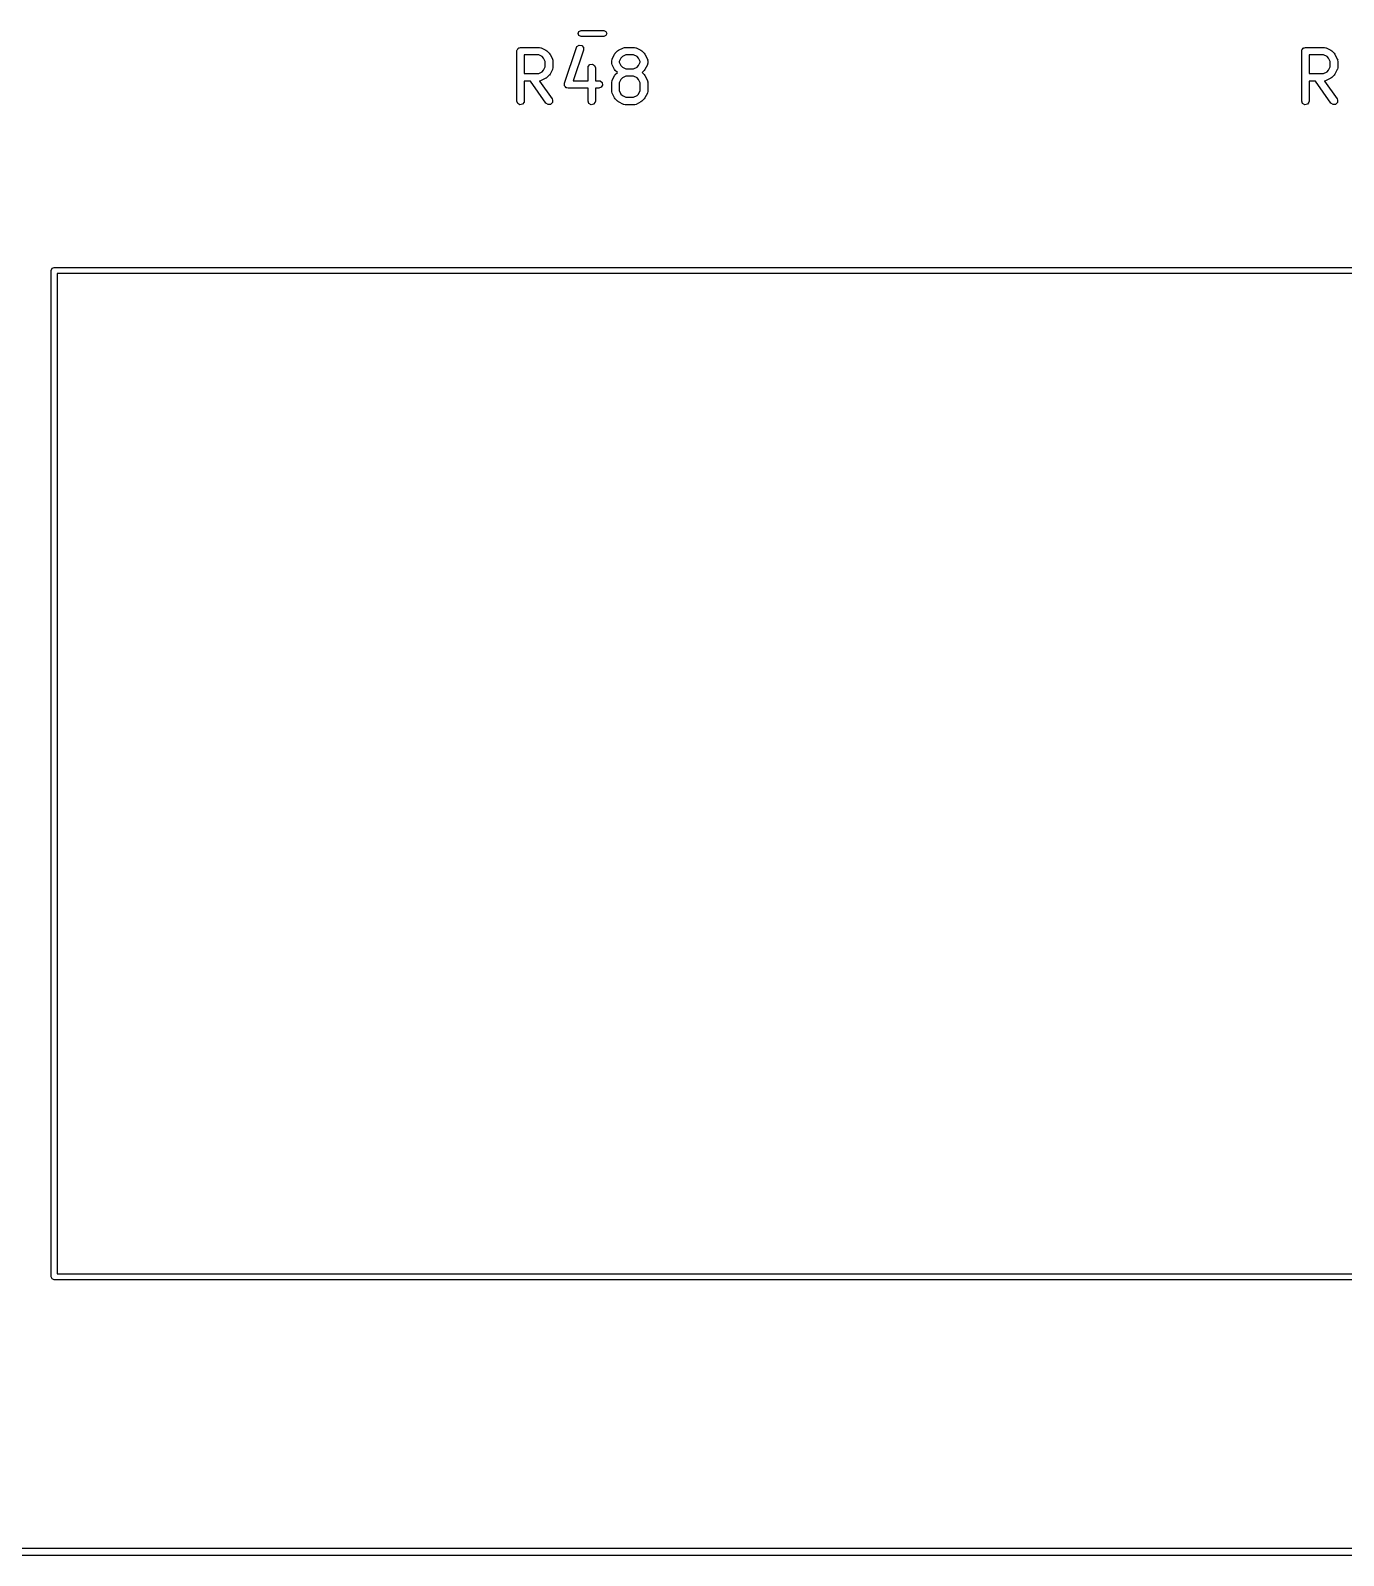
# Model space of a CAD drawing. Extents: x 10 to 287, y -200 to -10.
# Drawn here: x 144.05 to 170.39, y -122.34 to -91.74 of the extents above; entities that cross this region are included whole.
import ezdxf

# ---------------------------------------------------------------- set-up
doc = ezdxf.new("R2010")
doc.units = 0
doc.layers.add('BLACK', color=7, linetype='CONTINUOUS')

msp = doc.modelspace()

# ---------------------------------------------------------------- linework, layer by layer
at = {"layer": 'BLACK', "linetype": 'CONTINUOUS'}
for p, q in [((155.035, -91.7971), (155.052, -91.7546)), ((155.052, -91.8395), (155.035, -91.7971)), ((155.052, -91.7546), (155.095, -91.7371)), ((155.095, -91.7371), (155.549, -91.7371)), ((155.549, -91.7371), (155.591, -91.7546)), ((155.591, -91.7546), (155.609, -91.7971)), ((155.609, -91.7971), (155.591, -91.8395)), ((153.808, -92.1365), (153.81, -92.1267)), ((153.81, -92.1267), (153.822, -92.1118)), ((153.822, -92.1118), (153.832, -92.0949)), ((153.832, -92.0949), (153.838, -92.0926)), ((153.838, -92.0926), (153.843, -92.0874)), ((153.843, -92.0874), (153.862, -92.084)), ((153.862, -92.084), (153.88, -92.0774)), ((153.88, -92.0774), (154.261, -92.0774)), ((154.261, -92.0774), (154.287, -92.0819)), ((154.287, -92.0819), (154.29, -92.0848)), ((154.29, -92.0848), (154.295, -92.0853)), ((154.295, -92.0853), (154.39, -92.1329)), ((154.762, -92.7953), (155, -92.081)), ((155.142, -92.1285), (154.937, -92.744)), ((155, -92.081), (155.012, -92.0581)), ((155.012, -92.0581), (155.056, -92.0313)), ((155.095, -91.8571), (155.052, -91.8395)), ((155.056, -92.0313), (155.106, -92.0388)), ((155.549, -91.8571), (155.095, -91.8571)), ((155.106, -92.0388), (155.141, -92.0772)), ((155.141, -92.0772), (155.142, -92.1285)), ((155.591, -91.8395), (155.549, -91.8571)), ((155.847, -92.1329), (155.942, -92.0853)), ((155.942, -92.0853), (155.967, -92.0779)), ((155.967, -92.0779), (155.971, -92.0789)), ((155.971, -92.0789), (155.976, -92.0774)), ((155.976, -92.0774), (156.166, -92.0774)), ((156.166, -92.0774), (156.192, -92.0819)), ((156.192, -92.0819), (156.195, -92.0848)), ((156.195, -92.0848), (156.2, -92.0853)), ((156.2, -92.0853), (156.295, -92.1329)), ((169.556, -92.1365), (169.557, -92.1267)), ((169.557, -92.1267), (169.57, -92.1118)), ((169.57, -92.1118), (169.58, -92.0949)), ((169.58, -92.0949), (169.586, -92.0926)), ((169.586, -92.0926), (169.59, -92.0874)), ((169.59, -92.0874), (169.609, -92.084)), ((169.609, -92.084), (169.628, -92.0774)), ((169.628, -92.0774), (170.009, -92.0774)), ((170.009, -92.0774), (170.034, -92.0819)), ((170.034, -92.0819), (170.038, -92.0848)), ((170.038, -92.0848), (170.042, -92.0853)), ((170.042, -92.0853), (170.138, -92.1329)), ((153.805, -92.1524), (153.807, -92.1426)), ((153.805, -93.1524), (153.805, -92.1524)), ((153.806, -92.1394), (153.808, -92.1365)), ((153.807, -92.1426), (153.806, -92.1394)), ((153.955, -92.2274), (153.955, -92.6012)), ((154.244, -92.2274), (153.955, -92.2274)), ((154.312, -92.2616), (154.244, -92.2274)), ((154.342, -92.292), (154.312, -92.2616)), ((154.377, -92.3606), (154.342, -92.292)), ((154.377, -92.468), (154.377, -92.3606)), ((154.39, -92.1329), (154.408, -92.1463)), ((154.408, -92.1463), (154.41, -92.147)), ((154.41, -92.147), (154.457, -92.1946)), ((154.457, -92.1946), (154.47, -92.213)), ((154.47, -92.213), (154.471, -92.2141)), ((154.471, -92.2141), (154.519, -92.3093)), ((154.519, -92.3093), (154.526, -92.3343)), ((154.526, -92.3343), (154.525, -92.3386)), ((154.525, -92.3386), (154.527, -92.3429)), ((154.527, -92.3429), (154.527, -92.4857)), ((155.238, -92.4601), (155.271, -92.4208)), ((155.271, -92.4208), (155.322, -92.4119)), ((155.322, -92.4119), (155.366, -92.4375)), ((155.71, -92.3429), (155.715, -92.3172)), ((155.71, -92.3905), (155.71, -92.3429)), ((155.712, -92.3947), (155.71, -92.3905)), ((155.711, -92.3991), (155.712, -92.3947)), ((155.718, -92.424), (155.711, -92.3991)), ((155.715, -92.3172), (155.717, -92.3138)), ((155.717, -92.3138), (155.718, -92.3093)), ((155.718, -92.3093), (155.766, -92.2141)), ((155.766, -92.5193), (155.718, -92.424)), ((155.766, -92.2141), (155.779, -92.1961)), ((155.779, -92.1961), (155.78, -92.1946)), ((155.78, -92.1946), (155.827, -92.147)), ((155.827, -92.147), (155.846, -92.1341)), ((155.846, -92.1341), (155.847, -92.1329)), ((155.894, -92.292), (155.86, -92.3606)), ((155.86, -92.3606), (155.86, -92.3728)), ((155.86, -92.3728), (155.894, -92.4413)), ((155.925, -92.2616), (155.894, -92.292)), ((155.993, -92.2274), (155.925, -92.2616)), ((156.148, -92.2274), (155.993, -92.2274)), ((156.217, -92.2616), (156.148, -92.2274)), ((156.247, -92.292), (156.217, -92.2616)), ((156.281, -92.3606), (156.247, -92.292)), ((156.247, -92.4413), (156.281, -92.3728)), ((156.281, -92.3728), (156.281, -92.3606)), ((156.295, -92.1329), (156.313, -92.1463)), ((156.313, -92.1463), (156.314, -92.147)), ((156.314, -92.147), (156.362, -92.1946)), ((156.362, -92.1946), (156.375, -92.213)), ((156.375, -92.213), (156.376, -92.2141)), ((156.376, -92.2141), (156.424, -92.3093)), ((156.424, -92.424), (156.376, -92.5193)), ((156.424, -92.3093), (156.431, -92.3343)), ((156.427, -92.4161), (156.424, -92.4196)), ((156.424, -92.4196), (156.424, -92.424)), ((156.431, -92.3905), (156.427, -92.4161)), ((156.431, -92.3343), (156.43, -92.3386)), ((156.43, -92.3386), (156.431, -92.3429)), ((156.431, -92.3429), (156.431, -92.3905)), ((169.553, -92.1524), (169.555, -92.1426)), ((169.553, -93.1524), (169.553, -92.1524)), ((169.554, -92.1394), (169.556, -92.1365)), ((169.555, -92.1426), (169.554, -92.1394)), ((169.703, -92.2274), (169.703, -92.6012)), ((169.991, -92.2274), (169.703, -92.2274)), ((170.06, -92.2616), (169.991, -92.2274)), ((170.09, -92.292), (170.06, -92.2616)), ((170.124, -92.3606), (170.09, -92.292)), ((170.124, -92.468), (170.124, -92.3606)), ((170.138, -92.1329), (170.156, -92.1463)), ((170.156, -92.1463), (170.157, -92.147)), ((170.157, -92.147), (170.205, -92.1946)), ((170.205, -92.1946), (170.217, -92.213)), ((170.217, -92.213), (170.219, -92.2141)), ((170.219, -92.2141), (170.266, -92.3093)), ((170.266, -92.3093), (170.274, -92.3343)), ((170.274, -92.3343), (170.273, -92.3386)), ((170.273, -92.3386), (170.274, -92.3429)), ((170.274, -92.3429), (170.274, -92.4857)), ((153.955, -92.6012), (154.244, -92.6012)), ((154.244, -92.6012), (154.312, -92.5669)), ((154.39, -92.6957), (154.295, -92.7433)), ((154.312, -92.5669), (154.342, -92.5365)), ((154.342, -92.5365), (154.377, -92.468)), ((154.391, -92.6945), (154.39, -92.6957)), ((154.41, -92.6816), (154.391, -92.6945)), ((154.457, -92.634), (154.41, -92.6816)), ((154.458, -92.6325), (154.457, -92.634)), ((154.471, -92.6145), (154.458, -92.6325)), ((154.519, -92.5193), (154.471, -92.6145)), ((154.522, -92.5114), (154.519, -92.5148)), ((154.519, -92.5148), (154.519, -92.5193)), ((154.527, -92.4857), (154.522, -92.5114)), ((155.234, -92.4857), (155.238, -92.4601)), ((155.234, -92.744), (155.234, -92.4857)), ((155.366, -92.4375), (155.384, -92.4857)), ((155.384, -92.4857), (155.384, -92.744)), ((155.717, -92.7423), (155.718, -92.7379)), ((155.718, -92.7379), (155.766, -92.6426)), ((155.767, -92.5204), (155.766, -92.5193)), ((155.766, -92.6426), (155.779, -92.6246)), ((155.78, -92.5387), (155.767, -92.5204)), ((155.779, -92.6246), (155.78, -92.6232)), ((155.822, -92.581), (155.78, -92.5387)), ((155.78, -92.6232), (155.822, -92.581)), ((155.894, -92.7206), (155.86, -92.7891)), ((155.894, -92.4413), (155.925, -92.4717)), ((155.925, -92.6902), (155.894, -92.7206)), ((155.925, -92.4717), (155.993, -92.506)), ((155.993, -92.656), (155.925, -92.6902)), ((155.993, -92.506), (156.148, -92.506)), ((156.148, -92.656), (155.993, -92.656)), ((156.148, -92.506), (156.217, -92.4717)), ((156.217, -92.6902), (156.148, -92.656)), ((156.217, -92.4717), (156.247, -92.4413)), ((156.247, -92.7206), (156.217, -92.6902)), ((156.281, -92.7891), (156.247, -92.7206)), ((156.362, -92.5387), (156.32, -92.581)), ((156.32, -92.581), (156.362, -92.6232)), ((156.363, -92.5373), (156.362, -92.5387)), ((156.362, -92.6232), (156.375, -92.6415)), ((156.376, -92.5193), (156.363, -92.5373)), ((156.375, -92.6415), (156.376, -92.6426)), ((156.376, -92.6426), (156.424, -92.7379)), ((156.424, -92.7379), (156.431, -92.7629)), ((169.703, -92.6012), (169.991, -92.6012)), ((169.991, -92.6012), (170.06, -92.5669)), ((170.138, -92.6957), (170.042, -92.7433)), ((170.06, -92.5669), (170.09, -92.5365)), ((170.09, -92.5365), (170.124, -92.468)), ((170.139, -92.6945), (170.138, -92.6957)), ((170.157, -92.6816), (170.139, -92.6945)), ((170.205, -92.634), (170.157, -92.6816)), ((170.219, -92.6145), (170.205, -92.6325)), ((170.205, -92.6325), (170.205, -92.634)), ((170.266, -92.5193), (170.219, -92.6145)), ((170.267, -92.5148), (170.266, -92.5193)), ((170.27, -92.5114), (170.267, -92.5148)), ((170.274, -92.4857), (170.27, -92.5114)), ((154.079, -92.7512), (153.955, -92.7512)), ((153.955, -92.7512), (153.955, -93.1524)), ((154.39, -93.1954), (154.079, -92.7512)), ((154.265, -92.7497), (154.262, -92.7508)), ((154.262, -92.7508), (154.513, -93.1094)), ((154.27, -92.7507), (154.265, -92.7497)), ((154.295, -92.7433), (154.27, -92.7507)), ((154.759, -92.806), (154.762, -92.8011)), ((154.762, -92.8262), (154.759, -92.806)), ((154.762, -92.8011), (154.762, -92.7953)), ((154.763, -92.8466), (154.762, -92.8262)), ((154.767, -92.8509), (154.763, -92.8466)), ((154.768, -92.8565), (154.767, -92.8509)), ((154.783, -92.8697), (154.768, -92.8565)), ((154.797, -92.885), (154.783, -92.8697)), ((154.803, -92.8858), (154.797, -92.885)), ((154.807, -92.8895), (154.803, -92.8858)), ((154.833, -92.894), (154.807, -92.8895)), ((155.234, -92.894), (154.833, -92.894)), ((154.937, -92.744), (155.234, -92.744)), ((155.234, -93.1524), (155.234, -92.894)), ((155.384, -92.744), (155.452, -92.744)), ((155.452, -92.894), (155.384, -92.894)), ((155.384, -92.894), (155.384, -93.1524)), ((155.452, -92.744), (155.477, -92.7486)), ((155.5, -92.8765), (155.452, -92.894)), ((155.477, -92.7486), (155.517, -92.7815)), ((155.526, -92.8321), (155.5, -92.8765)), ((155.517, -92.7815), (155.526, -92.8321)), ((155.71, -92.7714), (155.715, -92.7458)), ((155.71, -92.9619), (155.71, -92.7714)), ((155.712, -92.9661), (155.71, -92.9619)), ((155.711, -92.9705), (155.712, -92.9661)), ((155.718, -92.9954), (155.711, -92.9705)), ((155.715, -92.7458), (155.717, -92.7423)), ((155.766, -93.0907), (155.718, -92.9954)), ((155.86, -92.7891), (155.86, -92.9442)), ((155.86, -92.9442), (155.894, -93.0127)), ((155.894, -93.0127), (155.925, -93.0431)), ((155.925, -93.0431), (155.993, -93.0774)), ((156.148, -93.0774), (156.217, -93.0431)), ((156.217, -93.0431), (156.247, -93.0127)), ((156.247, -93.0127), (156.281, -92.9442)), ((156.281, -92.9442), (156.281, -92.7891)), ((156.424, -92.9954), (156.376, -93.0907)), ((156.427, -92.9876), (156.424, -92.991)), ((156.424, -92.991), (156.424, -92.9954)), ((156.431, -92.9619), (156.427, -92.9876)), ((156.431, -92.7629), (156.43, -92.7672)), ((156.43, -92.7672), (156.431, -92.7714)), ((156.431, -92.7714), (156.431, -92.9619)), ((169.827, -92.7512), (169.703, -92.7512)), ((169.703, -92.7512), (169.703, -93.1524)), ((170.138, -93.1954), (169.827, -92.7512)), ((170.013, -92.7497), (170.01, -92.7508)), ((170.01, -92.7508), (170.261, -93.1094)), ((170.017, -92.7507), (170.013, -92.7497)), ((170.042, -92.7433), (170.017, -92.7507)), ((153.823, -93.2006), (153.805, -93.1524)), ((153.867, -93.2262), (153.823, -93.2006)), ((153.918, -93.2173), (153.867, -93.2262)), ((153.951, -93.178), (153.918, -93.2173)), ((153.955, -93.1524), (153.951, -93.178)), ((154.432, -93.2248), (154.39, -93.1954)), ((154.483, -93.2204), (154.432, -93.2248)), ((154.52, -93.1841), (154.483, -93.2204)), ((154.513, -93.1094), (154.524, -93.133)), ((154.524, -93.133), (154.52, -93.1841)), ((155.251, -93.2006), (155.234, -93.1524)), ((155.296, -93.2262), (155.251, -93.2006)), ((155.346, -93.2173), (155.296, -93.2262)), ((155.379, -93.178), (155.346, -93.2173)), ((155.384, -93.1524), (155.379, -93.178)), ((155.767, -93.0918), (155.766, -93.0907)), ((155.78, -93.1102), (155.767, -93.0918)), ((155.827, -93.1578), (155.78, -93.1102)), ((155.829, -93.1585), (155.827, -93.1578)), ((155.847, -93.1718), (155.829, -93.1585)), ((155.942, -93.2195), (155.847, -93.1718)), ((155.946, -93.22), (155.942, -93.2195)), ((155.95, -93.2229), (155.946, -93.22)), ((155.976, -93.2274), (155.95, -93.2229)), ((156.166, -93.2274), (155.976, -93.2274)), ((155.993, -93.0774), (156.148, -93.0774)), ((156.17, -93.2258), (156.166, -93.2274)), ((156.175, -93.2269), (156.17, -93.2258)), ((156.2, -93.2195), (156.175, -93.2269)), ((156.295, -93.1718), (156.2, -93.2195)), ((156.296, -93.1707), (156.295, -93.1718)), ((156.314, -93.1578), (156.296, -93.1707)), ((156.362, -93.1102), (156.314, -93.1578)), ((156.363, -93.1087), (156.362, -93.1102)), ((156.376, -93.0907), (156.363, -93.1087)), ((169.57, -93.2006), (169.553, -93.1524)), ((169.615, -93.2262), (169.57, -93.2006)), ((169.665, -93.2173), (169.615, -93.2262)), ((169.698, -93.178), (169.665, -93.2173)), ((169.703, -93.1524), (169.698, -93.178)), ((170.18, -93.2248), (170.138, -93.1954)), ((170.231, -93.2204), (170.18, -93.2248)), ((170.267, -93.1841), (170.231, -93.2204)), ((170.261, -93.1094), (170.272, -93.133)), ((170.272, -93.133), (170.267, -93.1841)), ((144.463, -96.5525), (144.481, -96.5101)), ((144.463, -116.753), (144.463, -96.5525)), ((144.481, -96.5101), (144.523, -96.4925)), ((144.523, -96.4925), (178.723, -96.4925)), ((144.583, -96.6125), (144.583, -116.693)), ((178.663, -96.6125), (144.583, -96.6125)), ((144.481, -116.795), (144.463, -116.753)), ((144.523, -116.813), (144.481, -116.795)), ((178.723, -116.813), (144.523, -116.813)), ((144.583, -116.693), (178.663, -116.693)), ((206.846, -122.345), (33.4909, -122.345)), ((33.5659, -122.195), (206.771, -122.195))]:
    msp.add_line(p, q, dxfattribs=at)

doc.saveas('drawing.dxf')
